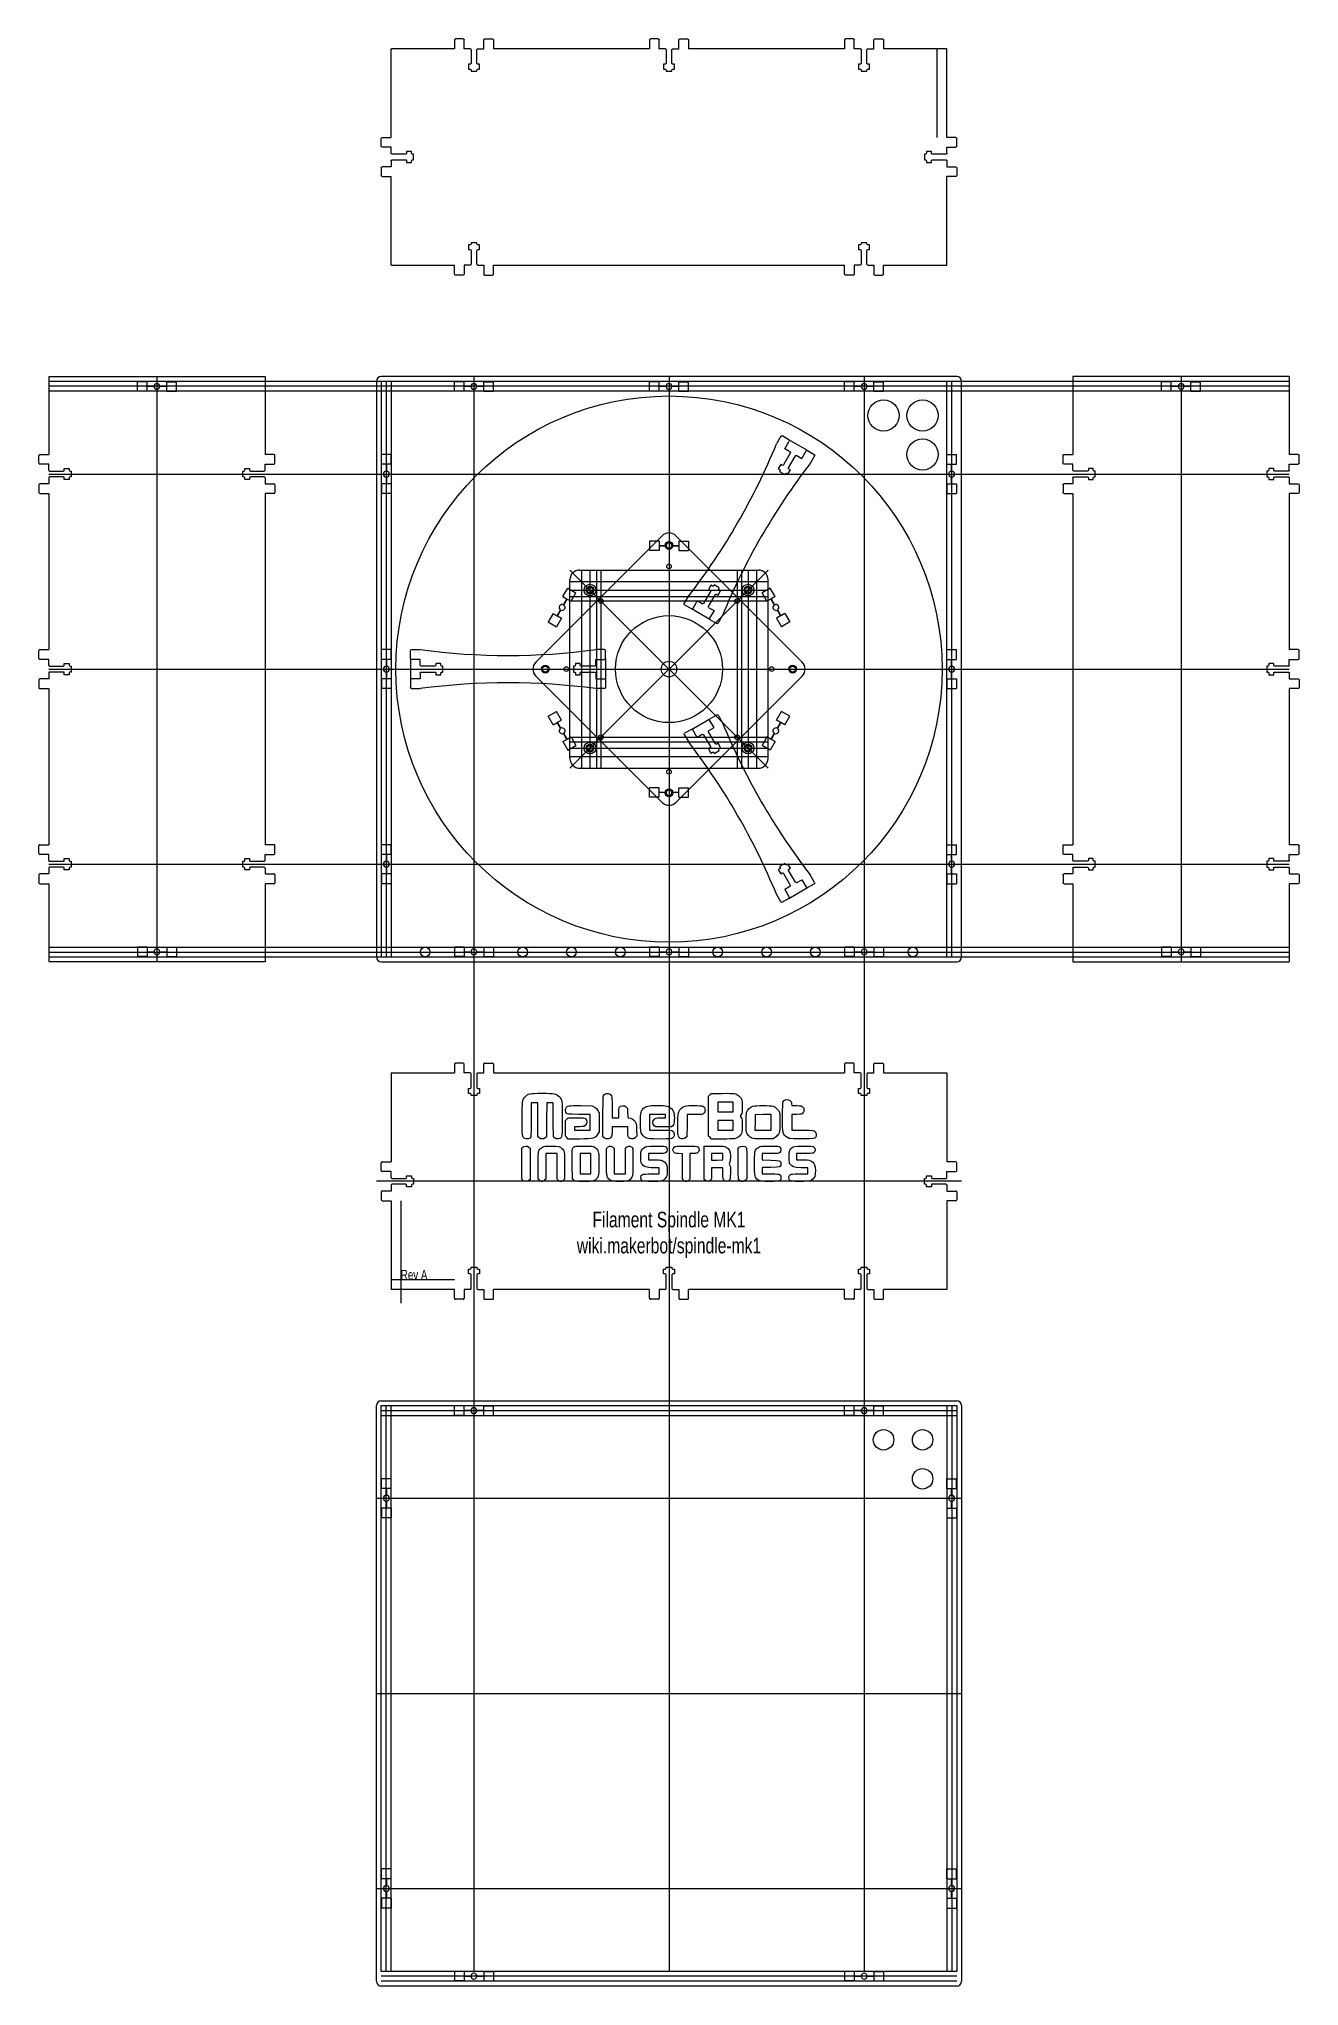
# Model space of a CAD drawing. Header units: millimetres. Extents: x -323 to 323, y -675 to 323.
import ezdxf

# ---------------------------------------------------------------- set-up
doc = ezdxf.new("R2010")
doc.units = ezdxf.units.MM
doc.layers.get('0').update_dxf_attribs({"linetype": 'CONTINUOUS', "lineweight": 0, "true_color": 0x000000})
for name, color, linetype, lineweight, true_color in [('Back', 7, 'CONTINUOUS', 0, 0x000000), ('Bottom', 7, 'CONTINUOUS', 0, 0x000000), ('Drawing', 5, 'CONTINUOUS', 0, 0x0000ff), ('Etch', 1, 'CONTINUOUS', 0, 0xff0000), ('Flange', 7, 'CONTINUOUS', 0, 0x000000), ('Front', 7, 'CONTINUOUS', 0, 0x000000), ('Left', 7, 'CONTINUOUS', 0, 0x000000), ('Right', 7, 'CONTINUOUS', 0, 0x000000), ('Top', 7, 'CONTINUOUS', 0, 0x000000), ('Turntable - Bottom', 2, 'CONTINUOUS', 0, 0xffff00), ('Turntable - Top', 3, 'CONTINUOUS', 0, 0x00ff00)]:
    doc.layers.add(name, color=color, linetype=linetype, lineweight=lineweight, true_color=true_color)
doc.styles.get("Standard").update_dxf_attribs({"font": 'txt', "width": 0.75})

# ---------------------------------------------------------------- blocks, each defined once
blk = doc.blocks.new('tabs-with-bolt-20')
for p, q in [((-2.86, 10.5), (-2, 10.5)), ((-2.86, 8), (-2.86, 10.5)), ((-1.5, 11.5), (1.5, 11.5)), ((-1.5, 11), (-1.5, 11.5)), ((1.5, 11.5), (1.5, 11)), ((2, 10.5), (2.86, 10.5)), ((2.86, 10.5), (2.86, 8)), ((-10, -4.5), (-10, 0)), ((-5, 0), (-5, -4.5)), ((-2, 0), (-5, 0)), ((-2, 8), (-2.86, 8)), ((-1.5, 0.5), (-1.5, 7.5)), ((1.5, 7.5), (1.5, 0.5)), ((2.86, 8), (2, 8)), ((2, 0), (5, 0)), ((-5.5, -5), (-9.5, -5)), ((5, 0), (5, -4.5)), ((5.5, -5), (9.5, -5)), ((10, -4.5), (10, 0))]:
    blk.add_line(p, q)
for centre, start, end in [((-2, 11), 270, 0), ((2, 11), 180, 270), ((-2, 7.5), 360, 90), ((-2, 0.5), 270, 0), ((2, 7.5), 90, 180), ((2, 0.5), 180, 270), ((-9.5, -4.5), 180, 270), ((-5.5, -4.5), 270, 0), ((5.5, -4.5), 180, 270), ((9.5, -4.5), 270, 0)]:
    blk.add_arc(centre, 0.5, start, end)
blk = doc.blocks.new('holes-20')
for p, q in [((-5, 0), (-10, 0)), ((-10, 0), (-10, -4.83)), ((-5, 0), (-5, -2.34)), ((5, 0), (10, 0)), ((5, 0), (5, -2.34)), ((10, 0), (10, -4.83)), ((-5, -4.83), (-10, -4.83)), ((-5, -2.34), (-1.5, -2.34)), ((-5, -2.49), (-1.5, -2.49)), ((-5, -2.49), (-5, -4.83)), ((1.5, -2.34), (5, -2.34)), ((1.5, -2.49), (5, -2.49)), ((5, -2.49), (5, -4.83)), ((5, -4.83), (10, -4.83))]:
    blk.add_line(p, q)
for start, end in [(2.86598, 177.13402), (182.86598, 357.13402)]:
    blk.add_arc((0, -2.41), 1.5, start, end)

msp = doc.modelspace()

# ---------------------------------------------------------------- linework, layer by layer
at = {"layer": 'Back'}
for p, q in [((-142.5, 272.5), (-142.5, 318)), ((-110, 318), (-142.5, 318)), ((-10, 318), (-90, 318)), ((90, 318), (10, 318)), ((142.5, 318), (110, 318)), ((142.5, 272.5), (142.5, 318)), ((-142.5, 207), (-142.5, 252.5)), ((142.5, 207), (142.5, 252.5)), ((-142.5, 207), (-110, 207)), ((-90, 207), (90, 207)), ((110, 207), (142.5, 207))]:
    msp.add_line(p, q, dxfattribs=at)
at = {"layer": 'Bottom'}
for p, q in [((147.5, 150), (-147.5, 150)), ((-150, 147.5), (-150, -147.5)), ((150, -147.5), (150, 147.5)), ((-147.5, -150), (147.5, -150))]:
    msp.add_line(p, q, dxfattribs=at)
for centre, radius in [((110, 130), 8), ((130, 130), 8), ((130, 110), 8), ((0, 63.4), 1.5), ((-40.5, 40.5), 3), ((40.5, 40.5), 3), ((0, 0), 27.43), ((-63.4, 0), 1.5), ((63.4, 0), 1.5), ((-40.5, -40.5), 3), ((40.5, -40.5), 3), ((0, -63.4), 1.5), ((-125, -145), 2.5), ((-75, -145), 2.5), ((-50, -145), 2.5), ((-25, -145), 2.5), ((25, -145), 2.5), ((50, -145), 2.5), ((75, -145), 2.5), ((125, -145), 2.5)]:
    msp.add_circle(centre, radius, dxfattribs=at)
for centre, start, end in [((-147.5, 147.5), 90, 180), ((147.5, 147.5), 0, 90), ((-147.5, -147.5), 180, 270), ((147.5, -147.5), 270, 0)]:
    msp.add_arc(centre, 2.5, start, end, dxfattribs=at)
at = {"layer": 'Drawing'}
for p, q in [((137.5, 272.5), (137.5, 318)), ((-262.5, 150), (-262.5, -150)), ((-100, 150), (-100, -667.5)), ((0, 150), (0, -667.5)), ((100, 150), (100, -667.5)), ((262.5, 150), (262.5, -150)), ((318, 147.5), (-318, 147.5)), ((318, 145), (-318, 145)), ((318, 142.5), (-318, 142.5)), ((-147.5, 147.5), (-147.5, -147.5)), ((-145, 147.5), (-145, -147.5)), ((-142.5, 147.5), (-142.5, -147.5)), ((142.5, -147.5), (142.5, 147.5)), ((145, -147.5), (145, 147.5)), ((-318, 100), (318, 100)), ((-50.8, 50.8), (50.8, -50.8)), ((50.8, 50.8), (-50.8, -50.8)), ((-44.83, 50.8), (-44.83, -50.8)), ((-40.5, 50.8), (-40.5, -50.8)), ((-37.21, 50.8), (-37.21, -50.8)), ((-34.93, 50.8), (-34.93, -50.8)), ((0, 50.8), (0, -50.8)), ((34.92, 50.8), (34.92, -50.8)), ((37.21, 50.8), (37.21, -50.8)), ((40.5, 50.8), (40.5, -50.8)), ((44.83, 50.8), (44.83, -50.8)), ((-50.8, 44.83), (50.8, 44.83)), ((-50.8, 40.5), (50.8, 40.5)), ((-50.8, 37.21), (50.8, 37.21)), ((-50.8, 34.92), (50.8, 34.92)), ((-318, 0), (318, 0)), ((-50.8, 0), (50.8, 0)), ((-50.8, -34.93), (50.8, -34.93)), ((-50.8, -37.21), (50.8, -37.21)), ((-50.8, -40.5), (50.8, -40.5)), ((-50.8, -44.83), (50.8, -44.83)), ((-318, -100), (318, -100)), ((-318, -142.5), (318, -142.5)), ((-318, -145), (318, -145)), ((-318, -147.5), (318, -147.5)), ((207, -145), (318, -145)), ((150, -262.5), (-150, -262.5)), ((-137.5, -272.5), (-137.5, -325)), ((-110, -313), (-142.5, -313)), ((-147.5, -377.5), (147.5, -377.5)), ((-147.5, -667.5), (-147.5, -377.5)), ((-145, -667.5), (-145, -377.5)), ((-142.5, -667.5), (-142.5, -377.5)), ((142.5, -377.5), (142.5, -667.5)), ((145, -377.5), (145, -667.5)), ((147.5, -377.5), (147.5, -667.5)), ((-147.5, -380), (147.5, -380)), ((-147.5, -382.5), (147.5, -382.5)), ((-150, -425), (150, -425)), ((-150, -525), (150, -525)), ((-150, -625), (150, -625)), ((147.5, -667.5), (-147.5, -667.5)), ((147.5, -670), (-147.5, -670)), ((147.5, -672.5), (-147.5, -672.5))]:
    msp.add_line(p, q, dxfattribs=at)
at = {"layer": 'Etch'}
for p, q in [((20.29, -218.86), (20.96, -218.19)), ((20.29, -229.15), (20.29, -218.86)), ((20.96, -218.19), (21.63, -217.52)), ((21.63, -217.52), (27.29, -217.45)), ((-69, -222.24), (-70.69, -222.24)), ((-70.69, -222.24), (-70.69, -230.79)), ((-67.32, -222.24), (-69, -222.24)), ((-67.25, -230.96), (-67.32, -222.24)), ((-62.69, -222.24), (-62.76, -230.96)), ((-61.01, -222.24), (-62.69, -222.24)), ((-59.33, -222.24), (-61.01, -222.24)), ((-59.33, -230.79), (-59.33, -222.24)), ((-40.48, -228.3), (-46.3, -228.23)), ((-45.29, -223.73), (-39.39, -223.81)), ((-40.48, -232.28), (-40.48, -228.3)), ((-39.39, -223.81), (-38.25, -224.48)), ((-36.44, -226.29), (-35.77, -227.43)), ((-35.77, -227.43), (-35.77, -232.26)), ((-33.84, -239.68), (-33.84, -229.17)), ((-29.13, -224.95), (-29.13, -229.97)), ((-25.74, -229.97), (-25.74, -227.54)), ((-5.93, -228.28), (-10.04, -228.28)), ((-10.04, -228.28), (-10.04, -232.26)), ((-1.82, -228.28), (-5.93, -228.28)), ((-1.82, -229.1), (-1.82, -228.28)), ((-1.82, -229.92), (-1.82, -229.1)), ((9.32, -228.28), (9.25, -233.98)), ((13.3, -228.28), (9.32, -228.28)), ((20.29, -239.43), (20.29, -229.15)), ((28.99, -221.99), (25, -221.99)), ((25, -221.99), (25, -224.41)), ((25, -224.41), (25, -226.83)), ((25, -226.83), (28.99, -226.83)), ((32.97, -221.99), (28.99, -221.99)), ((28.99, -226.83), (32.97, -226.83)), ((32.97, -224.41), (32.97, -221.99)), ((32.97, -226.83), (32.97, -224.41)), ((32.97, -224.41), (32.97, -224.41)), ((37.01, -228.3), (36.45, -229.12)), ((36.45, -229.12), (37.03, -229.97)), ((44.21, -228.4), (44.14, -232.32)), ((48.26, -228.33), (44.21, -228.4)), ((52.3, -228.27), (48.26, -228.33)), ((52.3, -232.26), (52.3, -228.27)), ((62.86, -222.68), (62.99, -223.64)), ((65.49, -228.24), (62.93, -228.32)), ((62.93, -228.32), (62.93, -232.27)), ((62.99, -223.64), (65.52, -223.73)), ((-67.18, -239.68), (-67.25, -230.96)), ((-62.76, -230.96), (-62.83, -239.68)), ((-53.05, -231.32), (-52.4, -230.65)), ((-53.05, -235.38), (-53.05, -231.32)), ((-53.05, -239.43), (-53.05, -235.38)), ((-52.34, -240.14), (-53.05, -239.43)), ((-52.4, -230.65), (-51.75, -229.97)), ((-51.75, -229.97), (-47.55, -229.97)), ((-45.9, -234.52), (-48.46, -234.6)), ((-48.46, -234.6), (-48.46, -235.43)), ((-48.46, -235.43), (-48.46, -236.25)), ((-48.46, -236.25), (-44.47, -236.25)), ((-44.47, -236.25), (-40.48, -236.25)), ((-40.48, -236.25), (-40.48, -232.28)), ((-35.77, -237.1), (-36.44, -238.23)), ((-35.77, -232.26), (-35.77, -237.1)), ((-29.13, -229.97), (-27.43, -229.97)), ((-25.14, -234.56), (-29.13, -234.56)), ((-29.13, -234.56), (-29.13, -236.62)), ((-27.43, -229.97), (-25.74, -229.97)), ((-21.15, -234.56), (-25.14, -234.56)), ((-21.15, -236.84), (-21.15, -234.56)), ((-16.51, -239.38), (-17.24, -240.11)), ((-16.6, -236.17), (-16.51, -239.38)), ((-10.04, -232.26), (-10.04, -236.25)), ((-10.04, -236.25), (-4.37, -236.25)), ((-6.88, -234.68), (-7.52, -234.04)), ((-2.79, -234.68), (-6.88, -234.68)), ((-4.35, -230.01), (-1.82, -229.92)), ((1.31, -234.68), (-2.79, -234.68)), ((1.98, -234.01), (1.31, -234.68)), ((9.25, -233.98), (9.17, -239.68)), ((21.08, -240.14), (20.29, -239.43)), ((28.99, -231.42), (25, -231.42)), ((25, -231.42), (25, -233.83)), ((25, -233.83), (25, -236.25)), ((25, -236.25), (28.99, -236.25)), ((32.97, -231.42), (28.99, -231.42)), ((28.99, -236.25), (32.97, -236.25)), ((32.97, -233.83), (32.97, -231.42)), ((32.97, -236.25), (32.97, -233.83)), ((32.97, -233.83), (32.97, -233.83)), ((44.14, -232.32), (44.08, -236.25)), ((44.08, -236.25), (48.19, -236.25)), ((48.19, -236.25), (52.3, -236.25)), ((52.3, -236.25), (52.3, -232.26)), ((52.3, -232.26), (52.3, -232.26)), ((62.93, -232.27), (62.93, -236.23)), ((62.93, -236.23), (68.59, -236.3)), ((-75.52, -245.65), (-74.92, -245.06)), ((-75.52, -253.41), (-75.52, -245.65)), ((-74.15, -240.57), (-74.15, -240.57)), ((-71.8, -244.97), (-71.17, -245.47)), ((-71.17, -245.47), (-71.17, -253.53)), ((-66.5, -240.26), (-67.18, -239.68)), ((-62.83, -239.68), (-63.51, -240.26)), ((-60.3, -248.33), (-63.19, -248.33)), ((-63.19, -248.33), (-63.19, -254.87)), ((-57.4, -248.33), (-60.3, -248.33)), ((-57.4, -254.87), (-57.4, -248.33)), ((-51.63, -240.84), (-52.34, -240.14)), ((-52.34, -240.14), (-52.34, -240.14)), ((-45.85, -240.84), (-51.63, -240.84)), ((-42.78, -248.33), (-45.56, -248.33)), ((-45.56, -248.33), (-45.56, -253.53)), ((-40, -248.33), (-42.78, -248.33)), ((-40, -253.53), (-40, -248.33)), ((-33.16, -240.26), (-33.84, -239.68)), ((-33.16, -240.26), (-33.16, -240.26)), ((-32.02, -245.65), (-31.43, -245.06)), ((-32.02, -252.51), (-32.02, -245.65)), ((-28.75, -245.06), (-28.16, -245.65)), ((-28.16, -245.65), (-28.16, -252.19)), ((-22.36, -245.65), (-21.77, -245.06)), ((-22.36, -252.19), (-22.36, -245.65)), ((-19.09, -245.06), (-18.49, -245.65)), ((-18.49, -245.65), (-18.49, -252.5)), ((-11.61, -240.38), (-11.61, -240.38)), ((-6.43, -248.33), (-10.52, -248.33)), ((-10.52, -248.33), (-10.52, -249.9)), ((6.88, -248.38), (4.92, -248.29)), ((5.67, -240.53), (5.67, -240.53)), ((6.88, -254.89), (6.88, -248.38)), ((9.17, -239.68), (8.49, -240.26)), ((12.3, -248.33), (10.74, -248.33)), ((10.74, -248.33), (10.74, -254.87)), ((17.99, -253.03), (17.99, -244.47)), ((17.99, -244.47), (23.15, -244.47)), ((21.87, -240.84), (21.08, -240.14)), ((21.08, -240.14), (21.08, -240.14)), ((24.77, -248.33), (21.86, -248.33)), ((21.86, -248.33), (21.86, -250.03)), ((27.73, -240.84), (21.87, -240.84)), ((27.68, -248.33), (24.77, -248.33)), ((27.61, -249.96), (27.68, -248.33)), ((42.51, -240.4), (42.51, -240.4)), ((51.9, -248.33), (47.69, -248.33)), ((47.69, -248.33), (47.76, -249.96)), ((53.43, -240.72), (48.45, -240.79)), ((54.43, -240.05), (53.43, -240.72)), ((61.61, -240.56), (61.61, -240.56)), ((69.33, -248.33), (65.35, -248.33)), ((65.35, -248.33), (65.35, -249.9)), ((-71.17, -253.53), (-71.17, -261.59)), ((-67.06, -261.4), (-67.06, -254.44)), ((-63.19, -254.87), (-63.19, -261.4)), ((-57.4, -261.4), (-57.4, -254.87)), ((-53.53, -254.62), (-53.53, -261.4)), ((-49.54, -261.42), (-49.62, -254.21)), ((-45.56, -253.53), (-45.56, -258.72)), ((-45.56, -258.72), (-42.78, -258.72)), ((-42.78, -258.72), (-40, -258.72)), ((-40, -258.72), (-40, -253.53)), ((-40, -253.53), (-40, -253.53)), ((-28.16, -252.19), (-28.16, -258.72)), ((-28.16, -258.72), (-25.26, -258.72)), ((-25.26, -258.72), (-22.36, -258.72)), ((-22.36, -258.72), (-22.36, -252.19)), ((-10.52, -249.9), (-10.52, -251.47)), ((-10.52, -251.47), (-7.68, -251.47)), ((-8.94, -258.72), (-4.96, -258.72)), ((-4.96, -255.58), (-7.68, -255.57)), ((-4.96, -257.15), (-4.96, -255.58)), ((-4.96, -258.72), (-4.96, -257.15)), ((6.88, -261.4), (6.88, -254.89)), ((10.74, -254.87), (10.74, -261.4)), ((17.99, -261.59), (17.99, -253.03)), ((21.86, -250.03), (21.86, -251.73)), ((21.86, -251.73), (24.7, -251.66)), ((24.76, -255.58), (21.86, -255.58)), ((21.86, -255.58), (21.86, -258.49)), ((24.7, -251.66), (27.54, -251.59)), ((27.66, -255.58), (24.76, -255.58)), ((27.54, -251.59), (27.61, -249.96)), ((27.61, -249.96), (27.61, -249.96)), ((27.66, -258.49), (27.66, -255.58)), ((39.98, -253.68), (39.98, -261.18)), ((47.76, -257.09), (47.69, -258.72)), ((47.69, -258.72), (51.9, -258.72)), ((47.76, -249.96), (47.83, -251.59)), ((47.83, -255.46), (47.76, -257.09)), ((47.83, -251.59), (52.26, -251.71)), ((52.17, -255.39), (47.83, -255.46)), ((65.35, -249.9), (65.35, -251.47)), ((65.35, -251.47), (68.31, -251.48)), ((66.95, -258.72), (71.15, -258.72)), ((71.15, -255.63), (67.71, -255.54)), ((71.15, -257.18), (71.15, -255.63)), ((71.15, -258.72), (71.15, -257.18)), ((-74.47, -262.34), (-74.47, -262.34)), ((-71.17, -261.59), (-71.8, -262.09)), ((-66.47, -261.99), (-67.06, -261.4)), ((-66.47, -261.99), (-66.47, -261.99)), ((-63.19, -261.4), (-63.79, -261.99)), ((-56.8, -261.99), (-57.4, -261.4)), ((-53.53, -261.4), (-54.12, -261.99)), ((-48.86, -262.01), (-49.54, -261.42)), ((-48.86, -262.01), (-48.86, -262.01)), ((-29.86, -262.03), (-29.86, -262.03)), ((-13.73, -262.29), (-13.73, -262.29)), ((7.47, -261.99), (6.88, -261.4)), ((7.47, -261.99), (7.47, -261.99)), ((10.74, -261.4), (10.15, -261.99)), ((18.63, -262.09), (17.99, -261.59)), ((18.63, -262.09), (18.63, -262.09)), ((36.44, -262.31), (36.44, -262.31)), ((39.98, -261.18), (39.27, -261.88)), ((46.01, -262.03), (46.01, -262.03)), ((62.12, -262.09), (62.12, -262.09))]:
    msp.add_line(p, q, dxfattribs=at)
for points in [[(-75.28, -230.71), (-75.28, -221.47), (-75.18, -220.71), (-73.77, -219.18)], [(-73.77, -219.18), (-72.3, -217.58), (-71.41, -217.4), (-65, -217.4)], [(-65, -217.4), (-58.82, -217.4), (-57.85, -217.59), (-56.38, -219.02)], [(-56.38, -219.02), (-54.83, -220.54), (-54.74, -221.16), (-54.74, -230.5)], [(-33.84, -229.17), (-33.84, -219.21), (-33.81, -218.64), (-33.38, -218.16)], [(-33.38, -218.16), (-32.73, -217.44), (-31.43, -217.25), (-30.44, -217.72)], [(-30.44, -217.72), (-29.29, -218.27), (-29.13, -219.15), (-29.13, -224.95)], [(27.29, -217.45), (33.65, -217.37), (34.47, -217.49), (35.86, -218.75)], [(35.86, -218.75), (37.36, -220.1), (37.56, -220.78), (37.56, -224.35)], [(-52.58, -227.59), (-53.1, -226.95), (-53.19, -225.71), (-52.77, -224.8)], [(-52.77, -224.8), (-52.29, -223.75), (-51.61, -223.65), (-45.29, -223.73)], [(-46.3, -228.23), (-52.09, -228.16), (-52.13, -228.15), (-52.58, -227.59)], [(-38.25, -224.48), (-37.51, -224.91), (-36.88, -225.55), (-36.44, -226.29)], [(-25.74, -227.54), (-25.74, -226.2), (-25.64, -224.91), (-25.51, -224.67)], [(-25.51, -224.67), (-24.93, -223.58), (-22.63, -223.44), (-21.73, -224.44)], [(-21.73, -224.44), (-21.36, -224.85), (-21.26, -225.41), (-21.19, -227.46)], [(-21.19, -227.46), (-21.11, -229.84), (-21.08, -229.97), (-20.59, -229.97)], [(-14.62, -232.21), (-14.62, -227.2), (-14.44, -226.41), (-13.02, -225.08)], [(-13.02, -225.08), (-11.78, -223.92), (-10.63, -223.69), (-6.13, -223.69)], [(-6.13, -223.69), (-1.14, -223.69), (-0.15, -223.9), (1.22, -225.27)], [(1.22, -225.27), (2.49, -226.53), (2.86, -227.97), (2.73, -231.12)], [(4.51, -232.99), (4.58, -228.85), (4.69, -227.49), (4.98, -226.83)], [(4.98, -226.83), (5.48, -225.7), (7.11, -224.26), (8.25, -223.95)], [(8.25, -223.95), (9.53, -223.59), (16.67, -223.61), (17.34, -223.97)], [(17.88, -227.68), (17.3, -228.27), (17.21, -228.28), (13.3, -228.28)], [(17.34, -223.97), (18.18, -224.41), (18.46, -224.94), (18.47, -226.05)], [(18.47, -226.05), (18.47, -226.84), (18.33, -227.23), (17.88, -227.68)], [(37.56, -224.35), (37.56, -227.22), (37.52, -227.55), (37.01, -228.3)], [(39.75, -237.28), (39.42, -236.09), (39.42, -228.42), (39.76, -227.23)], [(39.76, -227.23), (40.1, -226), (41.75, -224.36), (43.03, -223.98)], [(43.03, -223.98), (44.37, -223.58), (52.02, -223.58), (53.36, -223.98)], [(53.36, -223.98), (54.72, -224.39), (56.24, -225.95), (56.63, -227.34)], [(56.63, -227.34), (56.84, -228.1), (56.91, -229.8), (56.85, -232.91)], [(58.22, -229.73), (58.22, -225.81), (58.31, -222.3), (58.41, -221.93)], [(58.41, -221.93), (58.79, -220.56), (61.3, -220.13), (62.32, -221.26)], [(62.32, -221.26), (62.55, -221.51), (62.79, -222.15), (62.86, -222.68)], [(68.63, -227.48), (68.07, -228.13), (67.95, -228.16), (65.49, -228.24)], [(65.52, -223.73), (67.95, -223.8), (68.07, -223.83), (68.63, -224.48)], [(68.63, -224.48), (69, -224.91), (69.22, -225.46), (69.22, -225.98)], [(69.22, -225.98), (69.22, -226.5), (69, -227.05), (68.63, -227.48)], [(-74.15, -240.57), (-75.18, -239.97), (-75.28, -239.11), (-75.28, -230.71)], [(-70.69, -230.79), (-70.69, -235.5), (-70.75, -239.53), (-70.84, -239.74)], [(-59.18, -239.74), (-59.26, -239.53), (-59.33, -235.5), (-59.33, -230.79)], [(-54.74, -230.5), (-54.74, -239.2), (-54.83, -240), (-55.91, -240.58)], [(-47.55, -229.97), (-43.42, -229.97), (-43.35, -229.98), (-42.77, -230.56)], [(-42.76, -233.76), (-43.32, -234.41), (-43.44, -234.44), (-45.9, -234.52)], [(-36.44, -238.23), (-37.84, -240.62), (-38.65, -240.84), (-45.85, -240.84)], [(-42.77, -230.56), (-41.96, -231.37), (-41.95, -232.82), (-42.76, -233.76)], [(-29.13, -236.62), (-29.13, -237.88), (-29.26, -239.01), (-29.48, -239.52)], [(-20.03, -240.57), (-20.91, -240.17), (-21.15, -239.36), (-21.15, -236.84)], [(-20.59, -229.97), (-19.54, -229.98), (-18.05, -230.88), (-17.36, -231.92)], [(-17.36, -231.92), (-16.72, -232.9), (-16.68, -233.11), (-16.6, -236.17)], [(-13.23, -239.24), (-14.48, -237.9), (-14.63, -237.15), (-14.62, -232.21)], [(-11.61, -240.38), (-12.14, -240.14), (-12.87, -239.62), (-13.23, -239.24)], [(-7.52, -234.04), (-8.45, -233.12), (-8.46, -231.66), (-7.55, -230.76)], [(-7.55, -230.76), (-6.92, -230.13), (-6.74, -230.08), (-4.35, -230.01)], [(-4.37, -236.25), (1.27, -236.25), (1.3, -236.25), (1.97, -236.83)], [(1.97, -236.83), (2.53, -237.32), (2.65, -237.61), (2.65, -238.55)], [(2.65, -238.55), (2.65, -239.48), (2.53, -239.77), (1.97, -240.26)], [(2.73, -231.12), (2.66, -233.17), (2.6, -233.39), (1.98, -234.01)], [(5.67, -240.53), (4.59, -239.98), (4.41, -238.86), (4.51, -232.99)], [(36.75, -238.62), (36.32, -239.24), (35.6, -239.85), (34.83, -240.23)], [(37.52, -234.22), (37.44, -237.51), (37.42, -237.66), (36.75, -238.62)], [(37.03, -229.97), (37.57, -230.77), (37.59, -230.97), (37.52, -234.22)], [(42.51, -240.4), (41.29, -239.83), (40.08, -238.47), (39.75, -237.28)], [(56.11, -238.38), (55.74, -238.93), (54.99, -239.69), (54.43, -240.05)], [(56.85, -232.91), (56.77, -237.32), (56.76, -237.39), (56.11, -238.38)], [(58.74, -237.97), (58.25, -236.91), (58.22, -236.49), (58.22, -229.73)], [(61.61, -240.56), (60.36, -240.11), (59.27, -239.13), (58.74, -237.97)], [(68.59, -236.3), (74.2, -236.37), (74.26, -236.38), (74.88, -236.96)], [(74.88, -236.96), (75.66, -237.69), (75.74, -239.28), (75.04, -240.15)], [(-74.92, -245.06), (-74.16, -244.29), (-72.71, -244.25), (-71.8, -244.97)], [(-70.84, -239.74), (-71.18, -240.64), (-73.18, -241.13), (-74.15, -240.57)], [(-67.06, -254.44), (-67.05, -247.69), (-67.04, -247.46), (-66.51, -246.54)], [(-66.51, -246.54), (-66.18, -245.95), (-65.57, -245.38), (-64.91, -245.03)], [(-63.51, -240.26), (-64.41, -241.03), (-65.61, -241.03), (-66.5, -240.26)], [(-64.91, -245.03), (-63.94, -244.52), (-63.54, -244.47), (-60.39, -244.47)], [(-60.39, -244.47), (-56.69, -244.47), (-55.97, -244.62), (-54.89, -245.63)], [(-55.91, -240.58), (-56.92, -241.12), (-58.84, -240.63), (-59.18, -239.74)], [(-54.89, -245.63), (-53.59, -246.84), (-53.53, -247.24), (-53.53, -254.62)], [(-49.62, -254.21), (-49.66, -250.25), (-49.62, -246.65), (-49.54, -246.22)], [(-49.54, -246.22), (-49.46, -245.78), (-49.17, -245.21), (-48.88, -244.95)], [(-48.88, -244.95), (-48.4, -244.5), (-48.03, -244.47), (-43.81, -244.47)], [(-43.81, -244.47), (-38.77, -244.47), (-38.12, -244.6), (-37.04, -245.89)], [(-37.04, -245.89), (-36.04, -247.07), (-35.89, -248.06), (-35.89, -253.53)], [(-29.48, -239.52), (-30.06, -240.91), (-31.96, -241.29), (-33.16, -240.26)], [(-31.43, -245.06), (-31.06, -244.69), (-30.56, -244.47), (-30.09, -244.47)], [(-30.09, -244.47), (-29.62, -244.47), (-29.13, -244.69), (-28.75, -245.06)], [(-21.77, -245.06), (-21.39, -244.69), (-20.9, -244.47), (-20.43, -244.47)], [(-20.43, -244.47), (-19.96, -244.47), (-19.46, -244.69), (-19.09, -245.06)], [(-17.24, -240.11), (-18.03, -240.9), (-18.97, -241.05), (-20.03, -240.57)], [(-14.5, -250.02), (-14.5, -247.32), (-14.27, -246.56), (-13.14, -245.51)], [(-13.14, -245.51), (-12.15, -244.59), (-11.38, -244.47), (-6.67, -244.47)], [(-4.67, -240.84), (-9.97, -240.83), (-10.75, -240.78), (-11.61, -240.38)], [(-6.67, -244.47), (-2.58, -244.47), (-2.06, -244.51), (-1.56, -244.92)], [(-1.67, -247.76), (-2.31, -248.31), (-2.47, -248.33), (-6.43, -248.33)], [(1.97, -240.26), (1.29, -240.84), (1.29, -240.84), (-4.67, -240.84)], [(-1.56, -244.92), (-0.73, -245.59), (-0.79, -247), (-1.67, -247.76)], [(2.5, -247.64), (1.82, -246.8), (1.9, -245.58), (2.68, -244.97)], [(4.92, -248.29), (3.22, -248.22), (2.9, -248.13), (2.5, -247.64)], [(2.68, -244.97), (3.28, -244.49), (3.62, -244.47), (8.79, -244.47)], [(8.49, -240.26), (7.74, -240.91), (6.63, -241.01), (5.67, -240.53)], [(8.79, -244.47), (13.22, -244.47), (14.36, -244.53), (14.77, -244.82)], [(14.46, -248.06), (14.13, -248.21), (13.16, -248.33), (12.3, -248.33)], [(14.77, -244.82), (15.85, -245.58), (15.66, -247.51), (14.46, -248.06)], [(23.15, -244.47), (28.07, -244.47), (28.35, -244.49), (29.36, -245.02)], [(34.83, -240.23), (33.62, -240.83), (33.53, -240.84), (27.73, -240.84)], [(29.36, -245.02), (30.93, -245.85), (31.52, -247.13), (31.52, -249.71)], [(35.66, -261.46), (35.37, -260.83), (35.27, -246.75), (35.54, -245.72)], [(35.54, -245.72), (35.82, -244.69), (37.59, -244.16), (38.85, -244.73)], [(38.85, -244.73), (39.91, -245.22), (39.98, -245.74), (39.98, -253.68)], [(48.45, -240.79), (44.03, -240.84), (43.38, -240.8), (42.51, -240.4)], [(43.85, -253.54), (43.85, -247.97), (43.87, -247.66), (44.39, -246.63)], [(44.39, -246.63), (44.79, -245.84), (45.22, -245.41), (46.01, -245.01)], [(46.01, -245.01), (47.02, -244.5), (47.4, -244.47), (51.75, -244.47)], [(51.75, -244.47), (56.09, -244.47), (56.44, -244.5), (56.89, -244.95)], [(56.74, -247.83), (56.15, -248.29), (55.79, -248.33), (51.9, -248.33)], [(56.89, -244.95), (57.63, -245.69), (57.55, -247.19), (56.74, -247.83)], [(68.45, -240.77), (64.58, -240.8), (62.06, -240.72), (61.61, -240.56)], [(61.61, -250.02), (61.61, -246.64), (61.74, -246.22), (63.27, -245.08)], [(63.27, -245.08), (63.88, -244.63), (64.33, -244.58), (68.77, -244.51)], [(75.04, -240.15), (74.58, -240.72), (74.57, -240.72), (68.45, -240.77)], [(68.77, -244.51), (72.76, -244.45), (73.7, -244.5), (74.16, -244.8)], [(73.9, -248.06), (73.53, -248.23), (71.77, -248.33), (69.33, -248.33)], [(74.16, -244.8), (75.28, -245.54), (75.13, -247.5), (73.9, -248.06)], [(-75.26, -261.65), (-75.43, -261.34), (-75.52, -258.44), (-75.52, -253.41)], [(-35.89, -253.53), (-35.89, -258.99), (-36.04, -259.98), (-37.04, -261.16)], [(-31.47, -260.42), (-32.01, -259.4), (-32.02, -259.21), (-32.02, -252.51)], [(-18.49, -252.5), (-18.49, -259.12), (-18.51, -259.38), (-19.04, -260.41)], [(-13.73, -262.29), (-14.8, -261.47), (-14.68, -259.52), (-13.52, -259)], [(-14.02, -253.38), (-14.43, -252.7), (-14.51, -252.13), (-14.5, -250.02)], [(-7.68, -255.57), (-11.78, -255.57), (-12.98, -255.15), (-14.02, -253.38)], [(-13.52, -259), (-13.14, -258.83), (-11.4, -258.72), (-8.94, -258.72)], [(-7.68, -251.47), (-6.12, -251.48), (-4.41, -251.6), (-3.89, -251.74)], [(-3.89, -251.74), (-2.67, -252.08), (-1.46, -253.28), (-1.12, -254.5)], [(-1.12, -254.5), (-0.79, -255.69), (-0.78, -258.56), (-1.1, -259.7)], [(21.86, -258.49), (21.86, -261.26), (21.83, -261.43), (21.26, -261.99)], [(28.25, -261.99), (27.69, -261.43), (27.66, -261.26), (27.66, -258.49)], [(31.15, -252.61), (30.82, -253.41), (30.82, -253.57), (31.17, -254.31)], [(31.48, -258.4), (31.41, -261.49), (31.37, -261.69), (30.83, -262.13)], [(31.52, -249.71), (31.52, -250.97), (31.38, -252.06), (31.15, -252.61)], [(31.17, -254.31), (31.48, -254.97), (31.54, -255.78), (31.48, -258.4)], [(44.4, -260.42), (43.87, -259.41), (43.85, -259.16), (43.85, -253.54)], [(51.9, -258.72), (55.79, -258.72), (56.15, -258.76), (56.74, -259.22)], [(57.38, -253.66), (57.38, -255.22), (57.08, -255.32), (52.17, -255.39)], [(52.26, -251.71), (57.23, -251.85), (57.38, -251.9), (57.38, -253.66)], [(56.74, -259.22), (57.64, -259.93), (57.64, -261.38), (56.74, -262.09)], [(61.48, -260.65), (61.48, -259.94), (61.63, -259.61), (62.12, -259.22)], [(62.11, -253.81), (61.66, -253.2), (61.61, -252.8), (61.61, -250.02)], [(67.71, -255.54), (63.93, -255.45), (63.15, -255.2), (62.11, -253.81)], [(62.12, -259.22), (62.71, -258.76), (63.07, -258.72), (66.95, -258.72)], [(68.31, -251.48), (72.43, -251.5), (73.63, -251.98), (74.56, -254.01)], [(74.56, -254.01), (75.11, -255.21), (75.19, -258.82), (74.68, -260)], [(-74.47, -262.34), (-74.77, -262.23), (-75.12, -261.92), (-75.26, -261.65)], [(-71.8, -262.09), (-72.47, -262.61), (-73.56, -262.71), (-74.47, -262.34)], [(-65.13, -262.59), (-65.6, -262.59), (-66.09, -262.37), (-66.47, -261.99)], [(-63.79, -261.99), (-64.16, -262.37), (-64.66, -262.59), (-65.13, -262.59)], [(-55.46, -262.59), (-55.93, -262.59), (-56.43, -262.37), (-56.8, -261.99)], [(-54.12, -261.99), (-54.5, -262.37), (-54.99, -262.59), (-55.46, -262.59)], [(-43.72, -262.59), (-48.09, -262.59), (-48.2, -262.58), (-48.86, -262.01)], [(-37.04, -261.16), (-38.12, -262.45), (-38.78, -262.59), (-43.72, -262.59)], [(-29.86, -262.03), (-30.58, -261.65), (-31.09, -261.14), (-31.47, -260.42)], [(-25.26, -262.59), (-28.5, -262.59), (-28.9, -262.54), (-29.86, -262.03)], [(-20.65, -262.03), (-21.62, -262.54), (-22.03, -262.59), (-25.26, -262.59)], [(-19.04, -260.41), (-19.42, -261.17), (-19.89, -261.64), (-20.65, -262.03)], [(-3.59, -262.33), (-4.59, -262.71), (-13.22, -262.67), (-13.73, -262.29)], [(-1.1, -259.7), (-1.37, -260.67), (-2.58, -261.95), (-3.59, -262.33)], [(8.81, -262.59), (8.34, -262.59), (7.84, -262.37), (7.47, -261.99)], [(10.15, -261.99), (9.78, -262.37), (9.28, -262.59), (8.81, -262.59)], [(21.26, -261.99), (20.53, -262.73), (19.49, -262.76), (18.63, -262.09)], [(30.83, -262.13), (30.04, -262.77), (28.97, -262.71), (28.25, -261.99)], [(36.44, -262.31), (36.16, -262.17), (35.81, -261.79), (35.66, -261.46)], [(39.27, -261.88), (38.52, -262.63), (37.45, -262.79), (36.44, -262.31)], [(46.01, -262.03), (45.29, -261.65), (44.78, -261.14), (44.4, -260.42)], [(51.58, -262.59), (47.33, -262.59), (47, -262.55), (46.01, -262.03)], [(56.74, -262.09), (56.15, -262.55), (55.79, -262.59), (51.58, -262.59)], [(62.12, -262.09), (61.63, -261.7), (61.48, -261.37), (61.48, -260.65)], [(67.18, -262.59), (63.07, -262.59), (62.71, -262.55), (62.12, -262.09)], [(72.28, -262.33), (71.89, -262.48), (69.72, -262.59), (67.18, -262.59)], [(74.68, -260), (74.28, -260.94), (73.21, -261.98), (72.28, -262.33)]]:
    msp.add_open_spline(points, degree=3, dxfattribs=at)
at = {"layer": 'Flange'}
for p, q in [((71.01, 112), (61.49, 117.5)), ((21.01, 25.4), (11.49, 30.9)), ((-132.5, 5.5), (-132.5, -5.5)), ((-32.5, 5.5), (-32.5, -5.5)), ((11.49, -30.9), (21.01, -25.4)), ((61.49, -117.5), (71.01, -112))]:
    msp.add_line(p, q, dxfattribs=at)
for centre, radius in [((0, 0), 140), ((-40.5, 40.5), 1.5), ((40.5, 40.5), 1.5), ((0, 0), 4), ((-40.5, -40.5), 1.5), ((40.5, -40.5), 1.5)]:
    msp.add_circle(centre, radius, dxfattribs=at)
for centre, start, end in [((-258.39, 244.45), 322.37185, 337.62815), ((340.89, -101.55), 142.37185, 157.62815), ((-82.5, 346), 262.37185, 277.62815), ((-82.5, -346), 82.37185, 97.62815), ((340.89, 101.55), 202.37185, 217.62815), ((-258.39, -244.45), 22.37185, 37.62815)]:
    msp.add_arc(centre, 339, start, end, dxfattribs=at)
at = {"layer": 'Front'}
for p, q in [((-142.5, -207), (-110, -207)), ((-142.5, -207), (-142.5, -252.5)), ((-90, -207), (90, -207)), ((110, -207), (142.5, -207)), ((142.5, -207), (142.5, -252.5)), ((-142.5, -272.5), (-142.5, -318)), ((142.5, -272.5), (142.5, -318)), ((-110, -318), (-142.5, -318)), ((-10, -318), (-90, -318)), ((90, -318), (10, -318)), ((142.5, -318), (110, -318))]:
    msp.add_line(p, q, dxfattribs=at)
at = {"layer": 'Left'}
for p, q in [((-318, 150), (-318, 110)), ((-318, 150), (-207, 150)), ((-207, 150), (-207, 110)), ((-318, 90), (-318, 10)), ((-207, 90), (-207, -90)), ((-318, -10), (-318, -90)), ((-318, -110), (-318, -150)), ((-207, -110), (-207, -150)), ((-207, -150), (-318, -150))]:
    msp.add_line(p, q, dxfattribs=at)
at = {"layer": 'Right'}
for p, q in [((207, 150), (207, 110)), ((318, 150), (207, 150)), ((318, 150), (318, 110)), ((207, 90), (207, -90)), ((318, 90), (318, 10)), ((318, -10), (318, -90)), ((207, -110), (207, -150)), ((318, -110), (318, -150)), ((207, -150), (318, -150))]:
    msp.add_line(p, q, dxfattribs=at)
at = {"layer": 'Top'}
for p, q in [((-150, -672.5), (-150, -377.5)), ((-147.5, -375), (147.5, -375)), ((150, -377.5), (150, -672.5)), ((147.5, -675), (-147.5, -675))]:
    msp.add_line(p, q, dxfattribs=at)
for centre in [(110, -395), (130, -395), (130, -415)]:
    msp.add_circle(centre, 5.25, dxfattribs=at)
for centre, start, end in [((-147.5, -377.5), 90, 180), ((147.5, -377.5), 0, 90), ((-147.5, -672.5), 180, 270), ((147.5, -672.5), 270, 0)]:
    msp.add_arc(centre, 2.5, start, end, dxfattribs=at)
at = {"layer": 'Turntable - Bottom'}
for p, q in [((-68.31, 3.54), (-3.54, 68.31)), ((68.31, 3.54), (3.54, 68.31)), ((-3.54, -68.31), (-68.31, -3.54)), ((3.54, -68.31), (68.31, -3.54))]:
    msp.add_line(p, q, dxfattribs=at)
for centre, radius in [((0, 63.4), 2), ((0, 52.62), 1.19), ((0, 0), 27.43), ((-63.4, 0), 2), ((-52.62, 0), 1.19), ((52.62, 0), 1.19), ((63.4, 0), 2), ((0, -52.62), 1.19), ((0, -63.4), 2)]:
    msp.add_circle(centre, radius, dxfattribs=at)
for centre, start, end in [((0, 64.77), 45, 135), ((-64.77, 0), 135, 225), ((64.77, 0), 315, 45), ((0, -64.77), 225, 315)]:
    msp.add_arc(centre, 5, start, end, dxfattribs=at)
at = {"layer": 'Turntable - Top'}
for p, q in [((-45.8, 50.8), (45.8, 50.8)), ((-50.8, -45.8), (-50.8, 45.8)), ((50.8, -45.8), (50.8, 45.8)), ((-45.8, -50.8), (45.8, -50.8))]:
    msp.add_line(p, q, dxfattribs=at)
for centre, radius in [((-40.5, 40.5), 2), ((40.5, 40.5), 2), ((-34.93, 34.92), 1.19), ((34.92, 34.92), 1.19), ((-40.5, -40.5), 2), ((-34.93, -34.93), 1.19), ((34.92, -34.93), 1.19), ((40.5, -40.5), 2)]:
    msp.add_circle(centre, radius, dxfattribs=at)
for centre, start, end in [((-45.8, 45.8), 90, 180), ((45.8, 45.8), 0, 90), ((-45.8, -45.8), 180, 270), ((45.8, -45.8), 270, 0)]:
    msp.add_arc(centre, 5, start, end, dxfattribs=at)

# ---------------------------------------------------------------- block references
at = {"layer": 'Back', "yscale": -1}
for p in [(-100, 318), (0, 318), (100, 318)]:
    msp.add_blockref('tabs-with-bolt-20', p, dxfattribs=at)
for p, rotation in [((-142.5, 262.5), 90.00000000000001), ((142.5, 262.5), 270), ((-100, 207), 180), ((100, 207), 180)]:
    msp.add_blockref('tabs-with-bolt-20', p, dxfattribs=dict(at, rotation=rotation))
at = {"layer": 'Bottom'}
for p, rotation in [((-100, 142.5), 180), ((0, 142.5), 180), ((100, 142.5), 180), ((-142.5, 100), -90), ((142.5, 100), 90), ((-142.5, 0), -90), ((142.5, 0), 90), ((-142.5, -100), -90), ((142.5, -100), 90)]:
    msp.add_blockref('holes-20', p, dxfattribs=dict(at, rotation=rotation))
for p in [(-100, -142.5), (0, -142.5), (100, -142.5)]:
    msp.add_blockref('holes-20', p, dxfattribs=at)
at = {"layer": 'Flange', "yscale": -1}
for p, rotation in [((63.75, 110.42), 330), ((18.75, 32.48), 150.00000000000003), ((-127.5, 0), 90), ((-37.5, 0), 270), ((18.75, -32.48), 29.999999999999964), ((63.75, -110.42), 210)]:
    msp.add_blockref('tabs-with-bolt-20', p, dxfattribs=dict(at, rotation=rotation))
at = {"layer": 'Flange'}
for p, rotation in [((0, 65.65), 359.9999999999999), ((-56.86, 32.83), 59.99999999999988), ((56.86, 32.83), 299.9999999999999), ((-56.86, -32.83), 119.99999999999986), ((56.86, -32.83), 239.99999999999994), ((0, -65.65), 179.9999999999999)]:
    msp.add_blockref('holes-20', p, dxfattribs=dict(at, rotation=rotation))
at = {"layer": 'Front'}
for p, rotation in [((-100, -207), 180), ((100, -207), 180), ((-142.5, -262.5), -90), ((142.5, -262.5), 90)]:
    msp.add_blockref('tabs-with-bolt-20', p, dxfattribs=dict(at, rotation=rotation))
for p in [(-100, -318), (0, -318), (100, -318)]:
    msp.add_blockref('tabs-with-bolt-20', p, dxfattribs=at)
at = {"layer": 'Left'}
for name, p, rotation in [('holes-20', (-262.5, 142.5), 180), ('tabs-with-bolt-20', (-318, 100), -90), ('tabs-with-bolt-20', (-207, 100), 90), ('tabs-with-bolt-20', (-318, 0), -90), ('tabs-with-bolt-20', (-318, -100), -90), ('tabs-with-bolt-20', (-207, -100), 90)]:
    msp.add_blockref(name, p, dxfattribs=dict(at, rotation=rotation))
msp.add_blockref('holes-20', (-262.5, -142.5), dxfattribs=at)
at = {"layer": 'Right', "rotation": 180}
msp.add_blockref('holes-20', (262.5, 142.5), dxfattribs=at)
at = {"layer": 'Right', "yscale": -1}
for p, rotation in [((207, 100), 89.99999999999999), ((318, 100), 270), ((318, 0), 270), ((207, -100), 89.99999999999999), ((318, -100), 270)]:
    msp.add_blockref('tabs-with-bolt-20', p, dxfattribs=dict(at, rotation=rotation))
at = {"layer": 'Right'}
msp.add_blockref('holes-20', (262.5, -142.5), dxfattribs=at)
at = {"layer": 'Top'}
for p, rotation in [((-100, -382.5), 180), ((100, -382.5), 180), ((-142.5, -425), -90), ((142.5, -425), 90), ((-142.5, -625), -90), ((142.5, -625), 90)]:
    msp.add_blockref('holes-20', p, dxfattribs=dict(at, rotation=rotation))
for p in [(-100, -667.5), (100, -667.5)]:
    msp.add_blockref('holes-20', p, dxfattribs=at)

# ---------------------------------------------------------------- texts
at = {"layer": 'Etch', "width": 100}
for s, insert, char_height, attachment_point in [('Filament\\~Spindle\\~MK1\\Pwiki.makerbot/spindle-mk1', (0, -290), 8, 5), ('Rev\\~A', (-137.5, -313), 5, 7)]:
    msp.add_mtext(s, dxfattribs=dict(at, insert=insert, char_height=char_height, attachment_point=attachment_point))

doc.saveas('drawing.dxf')
